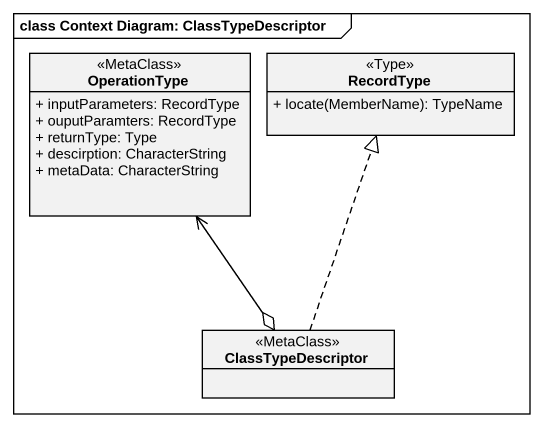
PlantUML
@startuml
mainframe class Context Diagram: ClassTypeDescriptor
hide circle
hide empty members
skinparam classAttributeIconSize 0
class OperationType <<MetaClass>> {
  + inputParameters: RecordType
  + ouputParamters: RecordType
  + returnType: Type
  + descirption: CharacterString
  + metaData: CharacterString
}
class RecordType <<Type>> {
  + locate(MemberName): TypeName
}
class ClassTypeDescriptor <<MetaClass>>
ClassTypeDescriptor o-up-> OperationType
ClassTypeDescriptor .up.|> RecordType
@enduml
